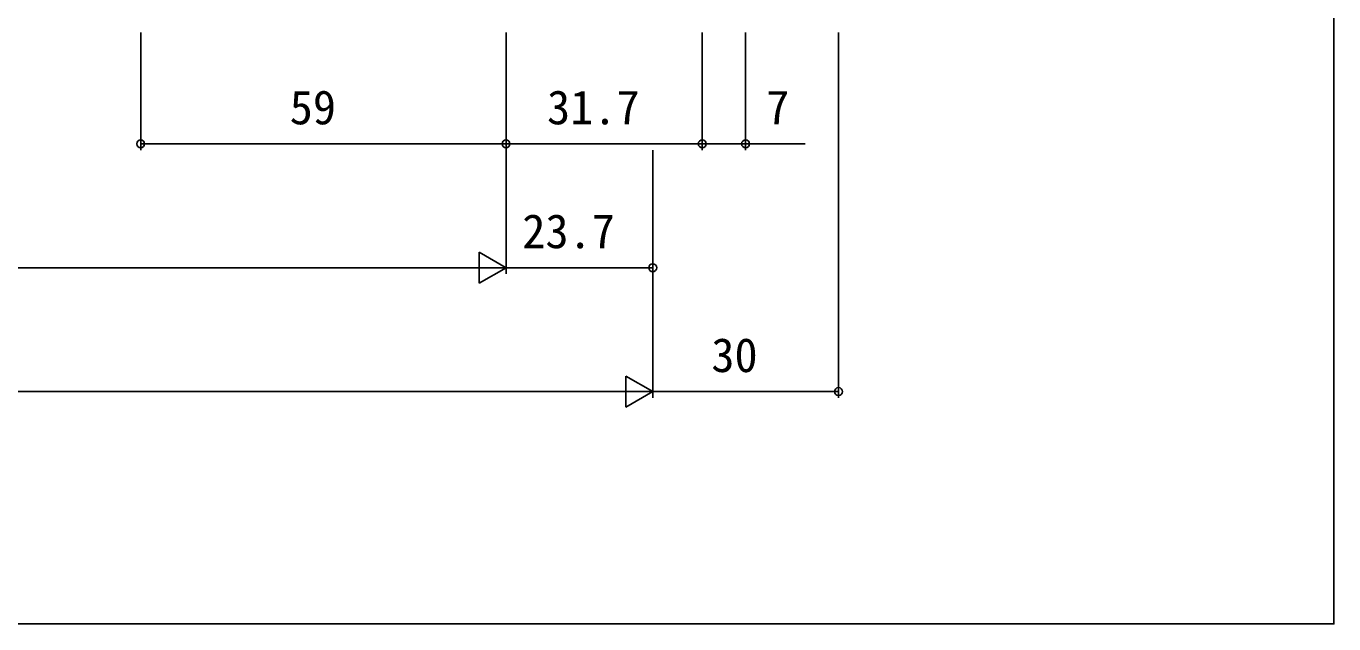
# Model space of a CAD drawing. Units: millimetres, scale not verified. Extents: x -437 to 438, y -281 to 279.
# Drawn here: x 227 to 438.2, y -281.3 to -184.8 of the extents above; entities that cross this region are included whole.
import ezdxf
from ezdxf.enums import TextEntityAlignment as Align

# ---------------------------------------------------------------- set-up
doc = ezdxf.new("R2010")
doc.units = ezdxf.units.MM
doc.header["$LTSCALE"] = 2
doc.layers.add('0-7_YKK_D', color=6, linetype='Continuous')
doc.layers.add('0-8_YKK_ZWAK', color=7, linetype='Continuous')
doc.styles.add('ＭＳ ゴシック', font='')
doc.styles.get('ＭＳ ゴシック').set_extended_font_data('MS Gothic')

msp = doc.modelspace()

# ---------------------------------------------------------------- linework, layer by layer
at = {"layer": '0-7_YKK_D'}
for p, q in [((245.5, -185.8), (245.5, -204.8)), ((304.5, -185.8), (304.5, -204.8)), ((304.5, -185.8), (304.5, -224.8)), ((304.5, -185.8), (304.5, -224.8)), ((304.5, -185.8), (304.5, -204.8)), ((336.2, -185.8), (336.2, -204.8)), ((336.2, -185.8), (336.2, -204.8)), ((343.2, -185.8), (343.2, -204.8)), ((358.2, -185.8), (358.2, -244.8)), ((304.5, -203.8), (245.5, -203.8)), ((304.5, -203.8), (336.2, -203.8)), ((328.2, -204.8), (328.2, -224.8)), ((328.2, -204.8), (328.2, -244.8)), ((328.2, -204.8), (328.2, -244.8)), ((304.5, -223.8), (300.17, -221.3)), ((300.17, -221.3), (300.17, -226.3)), ((9.5, -223.8), (299.5, -223.8)), ((304.5, -223.8), (295.84, -223.8)), ((304.5, -223.8), (300.17, -226.3)), ((304.5, -223.8), (328.2, -223.8)), ((328.2, -243.8), (323.87, -241.3)), ((323.87, -241.3), (323.87, -246.3)), ((-14.2, -243.8), (323.2, -243.8)), ((328.2, -243.8), (319.54, -243.8)), ((328.2, -243.8), (323.87, -246.3)), ((328.2, -243.8), (358.2, -243.8))]:
    msp.add_line(p, q, dxfattribs=at)
msp.add_lwpolyline([(336.2, -203.8), (343.2, -203.8), (352.798, -203.8)], dxfattribs=at)
for centre in [(245.5, -203.8), (304.5, -203.8), (304.5, -203.8), (336.2, -203.8), (336.2, -203.8), (343.2, -203.8), (328.2, -223.8), (358.2, -243.8)]:
    msp.add_circle(centre, 0.637, dxfattribs=at)
at = {"layer": '0-8_YKK_ZWAK'}
msp.add_lwpolyline([(-436.8, -281.3), (438.2, -281.3), (438.2, 243.7)], dxfattribs=at)

# ---------------------------------------------------------------- texts
at = {"layer": '0-7_YKK_D', "style": 'ＭＳ ゴシック'}
for s, p in [('59', (269.567, -202.3)), ('31.7', (311.124, -202.3)), ('7', (346.526, -202.3)), ('23.7', (307.124, -222.3)), ('30', (337.66, -242.3))]:
    msp.add_text(s, height=5.499, dxfattribs=at).set_placement(p, align=Align.BOTTOM_LEFT)

doc.saveas('drawing.dxf')
